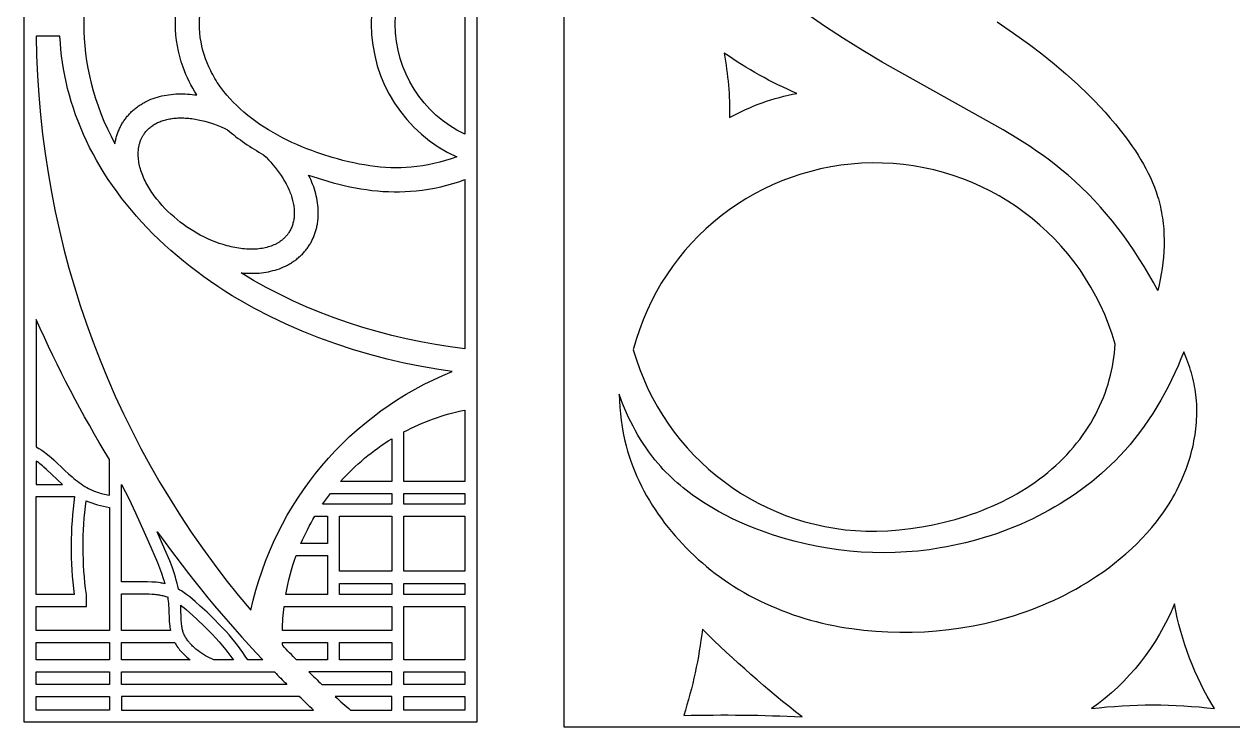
# Model space of a CAD drawing. Header units: millimetres. Extents: x 23 to 3094, y 69 to 2398.
# Drawn here: x 23 to 2034, y 69 to 1237 of the extents above; entities that cross this region are included whole.
import ezdxf

# ---------------------------------------------------------------- set-up
doc = ezdxf.new("R2010")
doc.units = ezdxf.units.MM
doc.layers.get('0').update_dxf_attribs({"color": 1})

msp = doc.modelspace()

# ---------------------------------------------------------------- linework, layer by layer
for points in [[(776.2, 76.5), (23.4, 76.5), (23.4, 2398.2), (776.2, 2398.2)], [(920.9, 68.7), (2196.8, 68.7), (2196.8, 2378.2), (920.9, 2378.2)], [(496.5, 986.4), (512.3, 981), (528.2, 976.2), (537.4, 973.7), (546.6, 971.3), (555.8, 969.1), (565, 967), (574.2, 965.2), (583.4, 963.6), (592.6, 962.2), (601.8, 961), (611, 960.1), (620.2, 959.3), (629.4, 958.8), (638.6, 958.6), (647.7, 958.6), (656.9, 958.8), (666.1, 959.4), (675.3, 960.2), (685.6, 961.4), (695.8, 962.9), (706.1, 964.8), (716.2, 967), (726.3, 969.5), (736.4, 972.3), (746.3, 975.4), (756.2, 978.8), (756.2, 697.4), (731.9, 700.6), (707.6, 704.4), (683.3, 708.9), (659, 713.9), (634.7, 719.6), (610.5, 726), (586.5, 732.9), (562.6, 740.6), (539, 748.8), (515.6, 757.7), (492.6, 767.2), (470, 777.4), (447.8, 788.1), (426, 799.4), (404.8, 811.3), (384.1, 823.8), (387.3, 823.5), (390.4, 823.3), (394.4, 823.1), (398.4, 823), (402.4, 823), (406.4, 823.1), (410.3, 823.2), (414.2, 823.5), (418.1, 823.9), (422, 824.4), (425.8, 825), (429.6, 825.7), (433.3, 826.5), (437, 827.4), (440.7, 828.4), (444.3, 829.5), (447.9, 830.7), (451.4, 832.1), (454.8, 833.6), (458.2, 835.1), (461.5, 836.8), (463.1, 837.7), (464.7, 838.6), (466.3, 839.5), (467.9, 840.5), (469.4, 841.4), (470.9, 842.5), (472.4, 843.5), (473.9, 844.5), (475.4, 845.6), (476.8, 846.7), (478.2, 847.9), (479.6, 849), (480.9, 850.2), (482.2, 851.4), (483.5, 852.6), (484.8, 853.8), (486.1, 855.1), (487.3, 856.4), (488.5, 857.7), (489.6, 859), (490.7, 860.3), (491.8, 861.7), (492.9, 863), (493.9, 864.4), (495, 865.8), (495.9, 867.2), (496.9, 868.6), (497.8, 870.1), (498.8, 871.5), (499.6, 873), (500.5, 874.5), (501.3, 876), (502.1, 877.6), (502.9, 879.1), (503.6, 880.7), (504.4, 882.3), (505.1, 884), (505.7, 885.6), (506.4, 887.3), (507, 889), (507.6, 890.7), (508.1, 892.4), (508.6, 894.1), (509.1, 895.9), (509.6, 897.6), (510, 899.4), (510.4, 901.2), (510.8, 903), (511.1, 904.8), (511.4, 906.6), (511.7, 908.4), (511.9, 910.2), (512.3, 913.9), (512.5, 917.6), (512.6, 921.4), (512.6, 925.1), (512.5, 928.9), (512.3, 932.7), (511.9, 936.4), (511.4, 940.2), (510.8, 944), (510.1, 947.8), (509.3, 951.6), (508.3, 955.4), (507.3, 959.1), (506.1, 962.9), (504.9, 966.6), (503.5, 970.3), (502.1, 974), (500.6, 977.7), (498.9, 981.4)], [(1952.2, 692.6), (1947.5, 680.7), (1942.6, 669), (1937.4, 657.3), (1931.9, 645.8), (1926.2, 634.3), (1920.2, 623), (1913.9, 611.8), (1907.4, 600.8), (1900.6, 589.9), (1893.6, 579.2), (1886.3, 568.7), (1878.7, 558.3), (1870.9, 548.2), (1862.7, 538.3), (1854.4, 528.6), (1845.7, 519.2), (1838.4, 511.6), (1830.8, 504.2), (1823.1, 497), (1815.3, 489.9), (1807.2, 483), (1799, 476.3), (1790.7, 469.8), (1782.2, 463.4), (1773.6, 457.2), (1764.8, 451.2), (1755.9, 445.4), (1746.8, 439.8), (1737.7, 434.3), (1728.4, 429), (1719, 424), (1709.5, 419), (1699.9, 414.3), (1690.2, 409.8), (1680.4, 405.4), (1670.5, 401.3), (1660.6, 397.3), (1650.6, 393.5), (1640.5, 389.9), (1630.3, 386.5), (1620.1, 383.3), (1609.8, 380.2), (1599.5, 377.4), (1589.1, 374.7), (1578.7, 372.3), (1568.2, 370), (1557.7, 368), (1547.2, 366.1), (1528.5, 363.3), (1509.7, 361.1), (1490.9, 359.5), (1472, 358.6), (1453.2, 358.2), (1434.4, 358.5), (1415.6, 359.4), (1396.8, 360.8), (1378.1, 362.9), (1359.5, 365.6), (1340.9, 368.9), (1322.4, 372.9), (1304.1, 377.4), (1285.9, 382.4), (1267.8, 388.1), (1249.9, 394.4), (1237.6, 399.1), (1225.5, 404), (1213.5, 409.3), (1201.7, 414.8), (1190, 420.6), (1178.4, 426.8), (1167.1, 433.2), (1156, 440), (1145.2, 447.1), (1134.6, 454.5), (1129.4, 458.4), (1124.3, 462.3), (1119.3, 466.3), (1114.3, 470.4), (1109.5, 474.6), (1104.7, 478.9), (1100, 483.3), (1095.4, 487.7), (1090.9, 492.3), (1086.4, 496.9), (1082.1, 501.7), (1077.9, 506.5), (1072.6, 512.9), (1067.4, 519.4), (1062.5, 526), (1057.7, 532.8), (1053.1, 539.7), (1048.6, 546.8), (1044.3, 553.9), (1040.2, 561.2), (1036.2, 568.5), (1032.4, 575.9), (1028.8, 583.4), (1025.3, 591), (1022, 598.7), (1018.8, 606.4), (1015.8, 614.1), (1013, 621.9), (1013.4, 611), (1014, 600.2), (1015, 589.4), (1016.3, 578.6), (1017.9, 567.8), (1019.8, 557.1), (1022, 546.5), (1024.6, 535.9), (1027, 527.3), (1029.6, 518.8), (1032.5, 510.3), (1035.6, 501.9), (1038.9, 493.6), (1042.4, 485.3), (1046.2, 477.1), (1050.1, 469), (1054.3, 461), (1058.6, 453.1), (1063.2, 445.3), (1067.9, 437.5), (1072.8, 429.9), (1077.9, 422.4), (1083.2, 414.9), (1088.6, 407.6), (1094.3, 400.4), (1100, 393.3), (1105.9, 386.3), (1112, 379.5), (1118.2, 372.8), (1124.6, 366.2), (1131.1, 359.7), (1137.7, 353.4), (1144.5, 347.2), (1151.4, 341.2), (1158.4, 335.3), (1165.5, 329.5), (1172.7, 323.9), (1180, 318.5), (1187.5, 313.2), (1195, 308.1), (1203.4, 302.6), (1212, 297.3), (1220.7, 292.2), (1229.4, 287.3), (1238.3, 282.6), (1247.2, 278.1), (1256.2, 273.8), (1265.4, 269.7), (1274.6, 265.8), (1283.8, 262.1), (1293.2, 258.6), (1302.6, 255.2), (1312.1, 252.1), (1321.7, 249.1), (1331.3, 246.3), (1340.9, 243.7), (1350.6, 241.3), (1360.4, 239.1), (1370.2, 237), (1380.1, 235.2), (1390, 233.5), (1399.9, 232), (1419.8, 229.4), (1439.9, 227.6), (1460, 226.4), (1480.1, 225.9), (1500.2, 226), (1520.7, 226.8), (1541, 228.3), (1561.3, 230.4), (1581.5, 233.2), (1601.6, 236.6), (1621.5, 240.7), (1641.3, 245.5), (1660.9, 250.9), (1670.6, 253.9), (1680.2, 257.1), (1689.8, 260.4), (1699.3, 263.9), (1708.7, 267.5), (1718.1, 271.4), (1727.4, 275.4), (1736.6, 279.5), (1745.8, 283.9), (1754.8, 288.4), (1763.8, 293.1), (1772.7, 297.9), (1781.4, 302.9), (1790.1, 308.1), (1798.7, 313.5), (1807.2, 319.1), (1817.3, 326), (1827.3, 333.2), (1837.1, 340.7), (1846.6, 348.4), (1856, 356.4), (1865.1, 364.6), (1874, 373.1), (1882.6, 381.9), (1890.9, 390.9), (1898.9, 400.1), (1906.6, 409.6), (1914, 419.4), (1917.6, 424.4), (1921.1, 429.5), (1924.4, 434.6), (1927.7, 439.7), (1930.9, 445), (1934, 450.3), (1937, 455.7), (1939.9, 461.1), (1944.6, 470.4), (1948.9, 479.8), (1953, 489.4), (1956.7, 499.1), (1960.1, 508.9), (1963.1, 518.9), (1964.5, 523.9), (1965.8, 528.9), (1967, 533.9), (1968.1, 539), (1969.1, 544.1), (1970.1, 549.2), (1970.9, 554.3), (1971.6, 559.4), (1972.2, 564.5), (1972.8, 569.7), (1973.2, 574.8), (1973.5, 579.9), (1973.8, 585.1), (1973.9, 590.2), (1973.9, 595.3), (1973.8, 600.4), (1973.6, 605.6), (1973.2, 610.7), (1972.8, 615.8), (1972.2, 620.8), (1971.6, 625.5), (1970.9, 630.1), (1970.1, 634.7), (1969.2, 639.3), (1968.3, 643.8), (1967.2, 648.4), (1966, 652.9), (1964.8, 657.4), (1963.5, 661.9), (1962.1, 666.4), (1959.1, 675.2), (1955.8, 684)], [(86.9, 471.8), (78.1, 479.8), (60.7, 496.4), (56.2, 500.6), (53.9, 502.6), (51.6, 504.6), (49.6, 506.2), (47.5, 507.7), (45.5, 509.2), (43.4, 510.7), (43.4, 471.8)], [(185.1, 310), (185.1, 471.8), (191.3, 460.2), (197.3, 448.5), (208.7, 424.8), (230.2, 376.5), (245.1, 342), (248.5, 333.2), (251.7, 324.5), (254.6, 315.6), (256, 311.2), (257.3, 306.7), (255.5, 307.1), (253.8, 307.4), (252, 307.8), (250.2, 308), (246.6, 308.6), (243, 309), (239.4, 309.3), (235.7, 309.5), (228.3, 309.7)], [(756.2, 438.8), (654.9, 438.8), (654.9, 456.5), (756.2, 456.5)], [(548.1, 418.8), (634.9, 418.8), (634.9, 327.3), (548.1, 327.3)], [(654.9, 418.8), (756.2, 418.8), (756.2, 327.3), (654.9, 327.3)], [(634.9, 307.3), (634.9, 288.7), (548.1, 288.7), (548.1, 307.3)], [(654.9, 288.7), (654.9, 307.3), (756.2, 307.3), (756.2, 288.7)], [(185.1, 290), (203.4, 289.7), (226.9, 289.8), (231.5, 289.6), (236, 289.4), (240.4, 289.1), (242.5, 288.9), (244.5, 288.7), (246.5, 288.4), (248.5, 288.1), (250.4, 287.7), (252.3, 287.3), (254.1, 286.9), (255.9, 286.4), (257.6, 285.8), (259.2, 285.3), (260.7, 284.7), (262.2, 284.2), (262.6, 280.9), (263, 277.6), (263.4, 274.2), (263.7, 270.9), (264, 265.6), (264.8, 244.4), (265.1, 239.2), (265.4, 236.6), (265.7, 234), (266, 231.4), (266.5, 228.9), (185.1, 228.9)], [(654.9, 179.9), (654.9, 268.7), (756.2, 268.7), (756.2, 179.9)], [(43.4, 179.9), (43.4, 208.9), (165.1, 208.9), (165.1, 179.9)], [(273.7, 208.9), (274.9, 206.8), (276.2, 204.8), (277.5, 202.7), (279, 200.8), (280.5, 198.8), (282, 196.9), (283.6, 195), (285.3, 193.2), (287, 191.4), (288.7, 189.6), (290.5, 187.9), (292.3, 186.2), (294.1, 184.6), (296, 183), (297.8, 181.4), (299.7, 179.9), (185.1, 179.9), (185.1, 208.9)], [(548.1, 179.9), (548.1, 208.9), (634.9, 208.9), (634.9, 179.9)], [(43.4, 139), (43.4, 159.9), (165.1, 159.9), (165.1, 139)], [(654.9, 139), (654.9, 159.9), (756.2, 159.9), (756.2, 139)], [(43.4, 119), (165.1, 119), (165.1, 96.5), (43.4, 96.5)], [(654.9, 96.5), (654.9, 119), (756.2, 119), (756.2, 96.5)]]:
    msp.add_lwpolyline(points, close=True)
for points in [[(742.8, 1458.3, 0.643414), (742.8, 1016.5), (733.4, 1013.3), (724, 1010.4), (714.5, 1007.8), (704.9, 1005.5), (695.4, 1003.5), (685.8, 1001.8), (676.3, 1000.5), (667.2, 999.6), (658.7, 999), (650.2, 998.6), (641.6, 998.5), (633, 998.7), (624.3, 999.1), (615.7, 999.8), (606.9, 1000.7), (598.2, 1001.8), (589.3, 1003.2), (580.5, 1004.7), (571.5, 1006.5), (562.6, 1008.5), (553.6, 1010.8), (544.6, 1013.2), (535.7, 1015.7), (518.7, 1021), (510.2, 1024), (501.8, 1027), (493.4, 1030.2), (485.1, 1033.6), (476.9, 1037.1), (468.8, 1040.8), (460.8, 1044.7), (452.9, 1048.6), (445.1, 1052.8), (437.5, 1057), (430, 1061.5), (422.8, 1066), (415.6, 1070.7), (408.7, 1075.6), (401.9, 1080.6), (395.3, 1085.7), (388.9, 1091), (382.8, 1096.3), (376.9, 1101.9), (371.2, 1107.5), (365.8, 1113.3), (360.6, 1119.2), (358.1, 1122.2), (355.7, 1125.2), (352.2, 1129.7), (348.9, 1134.3), (346.7, 1137.4), (344.6, 1140.6), (342.6, 1143.8), (340.6, 1147.1), (338.7, 1150.3), (336.9, 1153.6), (335.2, 1156.8), (333.6, 1160), (332.1, 1163.2), (330.6, 1166.4), (327.8, 1173), (325.2, 1179.7, -0.178086), (325.2, 1295)], [(122.6, 1249.4), (122.4, 1237.4), (122.6, 1225.4), (123.2, 1213.3), (124.1, 1201.1), (125.4, 1188.8), (127.1, 1176.5), (129.3, 1164), (131.8, 1151.6), (134.8, 1139), (138.2, 1126.5), (142, 1113.9), (146.3, 1101.3), (151, 1088.6), (156.1, 1076), (161.8, 1063.5), (167.8, 1050.9), (174.4, 1038.4), (175, 1041.8), (175.7, 1045.1), (176.1, 1046.9), (176.6, 1048.6), (177, 1050.4), (177.6, 1052.1), (178.1, 1053.8), (178.7, 1055.5), (179.3, 1057.2), (179.9, 1058.9), (180.6, 1060.5), (181.3, 1062.2), (182, 1063.8), (182.8, 1065.4), (183.6, 1066.9), (184.4, 1068.5), (185.2, 1070), (186, 1071.5), (186.9, 1073), (187.8, 1074.4), (188.8, 1075.9), (189.7, 1077.3), (190.7, 1078.7), (191.7, 1080.1), (192.8, 1081.5), (193.8, 1082.8), (194.9, 1084.2), (196.1, 1085.5), (197.2, 1086.8), (198.4, 1088.1), (199.6, 1089.4), (200.9, 1090.7), (202.1, 1091.9), (203.4, 1093.1), (204.8, 1094.3), (206.1, 1095.5), (207.5, 1096.6), (208.9, 1097.8), (210.3, 1098.9), (211.8, 1099.9), (213.2, 1101), (214.7, 1102), (216.3, 1103), (217.8, 1104), (219.4, 1105), (220.9, 1105.9), (222.6, 1106.8), (224.2, 1107.7), (227.5, 1109.4), (230.9, 1110.9), (234.3, 1112.4), (237.8, 1113.7), (241.4, 1115), (245, 1116.1), (248.6, 1117.1), (252.4, 1118), (256.1, 1118.8), (259.9, 1119.5), (263.7, 1120.1), (267.6, 1120.6), (271.5, 1121), (275.4, 1121.3), (279.3, 1121.4), (283.3, 1121.5), (287.2, 1121.5), (291.2, 1121.4), (295.2, 1121.2), (299.1, 1120.9), (302.9, 1120.5), (306.8, 1120.1), (310.6, 1119.6, -0.055563), (287.7, 1165.9, -0.178086), (287.7, 1308.8, -0.055563)]]:
    msp.add_lwpolyline(points, format="xyb")
for points in [[(640.6, 1237.4, -0.289212), (756.2, 1420.4), (756.2, 1054.3, -0.289212)], [(400.5, 262.5, -0.249287), (735.5, 659.7), (713.2, 663), (684.4, 667.9), (655.6, 673.7), (626.9, 680.4), (598.2, 687.9), (569.7, 696.2), (541.5, 705.5), (513.5, 715.6), (486, 726.6), (458.9, 738.4), (432.3, 751.1), (406.3, 764.6), (382, 778.3), (369.6, 785.8), (357.4, 793.4), (345.4, 801.2), (333.5, 809.2), (322, 817.4), (310.5, 825.8), (299.4, 834.3), (288.5, 843), (277.8, 851.8), (267.4, 860.9), (257.2, 870), (247.3, 879.4), (237.6, 888.8), (228.2, 898.4), (219.1, 908.1), (210.3, 918), (201.7, 927.9), (193.4, 938), (185.5, 948.1), (177.8, 958.4), (170.4, 968.8), (163.3, 979.2), (156.5, 989.7), (150, 1000.4), (143.8, 1011), (137.9, 1021.7), (132.3, 1032.4), (127, 1043.3), (122.1, 1054.1), (117.4, 1065), (113, 1075.8), (109, 1086.8), (105.2, 1097.6), (101.7, 1108.6), (98.6, 1119.5), (95.7, 1130.4), (93.1, 1141.2), (90.8, 1152.1), (88.8, 1162.9), (87.1, 1173.8), (85.7, 1184.5), (84.5, 1195.2), (83.6, 1205.8), (82.9, 1217.4), (43.4, 1217.4, 0.175952)], [(1308.7, 1122.2, -0.05109), (1187.5, 1189.4, -0.049557), (1196.7, 1082.1, -0.08066)], [(421.6, 1020.1), (425.7, 1016.1), (429.6, 1012), (433.5, 1007.9), (437.2, 1003.6), (440.8, 999.2), (444.3, 994.8), (447.6, 990.3), (450.7, 985.8), (453.7, 981.2), (456.4, 976.5), (459, 971.9), (460.2, 969.6), (461.4, 967.2), (462.5, 964.9), (463.5, 962.6), (464.5, 960.3), (465.4, 958), (466.3, 955.7), (467.2, 953.4), (467.9, 951.1), (468.6, 948.8), (469.3, 946.6), (469.9, 944.3), (470.4, 942.1), (470.9, 939.9), (471.3, 937.7), (471.7, 935.6), (472, 933.4), (472.2, 931.3), (472.4, 929.2), (472.5, 927.1), (472.6, 925.1), (472.7, 923.1), (472.6, 921.1), (472.5, 919.2), (472.4, 917.2), (472.2, 915.3), (472, 913.5), (471.7, 911.7), (471.4, 909.9), (471, 908.1), (470.5, 906.4), (470.1, 904.7), (469.5, 903), (469, 901.4), (468.3, 899.8), (467.7, 898.3), (467, 896.8), (466.3, 895.3), (465.5, 893.9), (464.7, 892.5), (463.8, 891.1), (463, 889.8), (462.4, 889), (461.8, 888.2), (461.2, 887.5), (460.6, 886.7), (460, 885.9), (459.4, 885.2), (458.7, 884.4), (458, 883.7), (457.4, 883), (456.6, 882.2), (455.9, 881.5), (455.2, 880.8), (454.4, 880.1), (453.6, 879.5), (452.8, 878.8), (452, 878.1), (451.2, 877.5), (450.3, 876.8), (449.4, 876.2), (448.5, 875.6), (447.6, 875), (446.7, 874.4), (445.7, 873.8), (444.8, 873.2), (443.8, 872.7), (442.8, 872.2), (441.8, 871.6), (440.7, 871.1), (438.6, 870.1), (436.4, 869.2), (434.1, 868.3), (431.8, 867.5), (429.4, 866.8), (426.9, 866.1), (424.4, 865.4), (421.8, 864.9), (419.1, 864.4), (416.4, 864), (413.7, 863.6), (410.9, 863.4), (408, 863.2), (405.1, 863), (402.1, 863), (399.1, 863), (396, 863.1), (393, 863.2), (389.8, 863.5), (386.7, 863.8), (383.5, 864.1), (380.3, 864.6), (377.1, 865.1), (373.9, 865.7), (370.6, 866.4), (367.4, 867.1), (364.1, 867.9), (360.8, 868.8), (357.5, 869.7), (354.3, 870.7), (347.8, 872.8), (341.3, 875.2), (334.9, 877.8), (328.6, 880.6), (322.4, 883.6), (316.3, 886.7), (310.4, 890), (304.6, 893.4), (299, 896.9), (293.6, 900.5), (288.3, 904.3), (283, 908.2), (277.8, 912.4), (272.6, 916.7), (267.5, 921.3), (262.5, 926), (257.6, 930.9), (252.8, 935.9), (248.3, 941.1), (243.9, 946.4), (241.8, 949.1), (239.8, 951.8), (237.8, 954.6), (235.9, 957.3), (234, 960.1), (232.3, 962.9), (230.5, 965.7), (228.9, 968.5), (227.3, 971.3), (225.8, 974.2), (224.4, 977), (223.1, 979.8), (221.8, 982.6), (220.7, 985.5), (219.6, 988.3), (218.6, 991), (217.6, 993.8), (216.8, 996.6), (216, 999.3), (215.4, 1002), (214.8, 1004.7), (214.3, 1007.3), (213.9, 1010), (213.5, 1012.5), (213.3, 1015.1), (213.1, 1017.6), (213, 1020.1), (213, 1022.5), (213.1, 1024.9), (213.3, 1027.2), (213.4, 1028.4), (213.5, 1029.5), (213.6, 1030.7), (213.8, 1031.8), (214, 1032.9), (214.2, 1034), (214.4, 1035.1), (214.6, 1036.1), (214.9, 1037.2), (215.2, 1038.2), (215.5, 1039.2), (215.8, 1040.3), (216.1, 1041.3), (216.4, 1042.3), (216.8, 1043.2), (217.1, 1044.2), (217.5, 1045.1), (217.9, 1046.1), (218.4, 1047), (218.8, 1047.9), (219.2, 1048.8), (219.7, 1049.7), (220.2, 1050.6), (220.6, 1051.4), (221.1, 1052.3), (221.7, 1053.1), (222.2, 1053.9), (222.7, 1054.7), (223.7, 1056), (224.6, 1057.3), (225.7, 1058.6), (226.7, 1059.8), (227.9, 1061.1), (229, 1062.3), (230.3, 1063.4), (231.5, 1064.6), (232.9, 1065.7), (234.3, 1066.8), (235.7, 1067.9), (237.2, 1068.9), (238.7, 1069.9), (240.3, 1070.9), (241.9, 1071.8), (243.6, 1072.7), (245.3, 1073.6), (247.1, 1074.4), (248.9, 1075.2), (250.8, 1075.9), (252.7, 1076.6), (254.7, 1077.3), (256.7, 1077.9), (258.8, 1078.4), (260.9, 1079), (263.1, 1079.4), (265.3, 1079.9), (267.5, 1080.2), (269.8, 1080.6), (272.1, 1080.9), (274.4, 1081.1), (276.8, 1081.3), (279.2, 1081.4), (281.7, 1081.5), (284.2, 1081.5), (286.7, 1081.5), (289.2, 1081.4), (291.8, 1081.3), (294.4, 1081.1), (297, 1080.9), (299.6, 1080.7), (302.3, 1080.3), (307.6, 1079.5), (313, 1078.5), (318.5, 1077.4), (323.9, 1076), (329.4, 1074.4), (334.8, 1072.7), (340.2, 1070.8), (345.6, 1068.8), (351, 1066.6), (356.2, 1064.3), (361.4, 1061.8, 0.050049)], [(1440.8, 393.9), (1459.7, 394.9), (1478.5, 396.4), (1497.4, 398.6), (1516.2, 401.4), (1525.6, 403), (1534.9, 404.8), (1544.2, 406.8), (1553.5, 408.9), (1562.7, 411.2), (1571.8, 413.7), (1580.9, 416.3), (1589.9, 419.2), (1598.9, 422.1), (1607.7, 425.3), (1616.5, 428.6), (1625.1, 432.1), (1633.7, 435.7), (1642.1, 439.5), (1650.5, 443.5), (1658.7, 447.7), (1666.8, 452), (1674.7, 456.4), (1682.5, 461), (1690.1, 465.8), (1697.6, 470.7), (1705, 475.8), (1712.1, 481), (1719.1, 486.4), (1726, 491.9), (1732.6, 497.5), (1739.1, 503.2), (1745.4, 509.1), (1751.5, 515.1), (1757.4, 521.2), (1763.1, 527.5), (1768.6, 533.8), (1773.9, 540.3), (1779, 546.8), (1783.9, 553.4), (1788.6, 560.2), (1793, 567), (1797.3, 573.8), (1801.3, 580.8), (1805.2, 587.8), (1808.8, 594.9), (1812.2, 602.1), (1815.4, 609.3), (1818.4, 616.5), (1821.2, 623.8), (1823.7, 631.1), (1826.1, 638.5), (1828.2, 645.9), (1830.1, 653.3), (1831.9, 660.7), (1833.4, 668.1), (1834.7, 675.5), (1835.9, 683), (1836.8, 690.4), (1837.5, 697.8), (1838.1, 705.2, 0.763305), (1036.5, 695.9, 0.338677)], [(43.4, 534.4), (48, 531.6), (52.5, 528.7), (54.9, 527), (57.4, 525.3), (59.8, 523.5), (62.2, 521.7), (65.6, 518.9), (68.1, 516.8), (72.8, 512.5), (91.2, 494.9), (97.1, 489.4), (103, 484.3), (105.9, 481.8), (108.9, 479.4), (111.9, 477.1), (114.9, 474.9), (117.9, 472.8), (121, 470.7), (124.4, 468.6), (127.4, 466.8), (130.5, 465.1), (133.6, 463.6), (135.3, 462.8), (137.5, 461.8), (139.9, 460.8), (142.2, 459.9), (144.6, 459.1), (147, 458.3), (149.5, 457.5), (151.9, 456.8), (154.4, 456.2), (157, 455.6), (159.5, 455), (162.1, 454.5), (165.1, 454), (165.1, 513.5, -0.032978), (43.4, 746.2)], [(756.2, 595.6), (756.2, 476.5), (654.9, 476.5), (654.9, 559.2, -0.071172)], [(549.4, 476.5, -0.073615), (634.9, 547.8), (634.9, 476.5)], [(107.3, 451.8, 0.068323), (106.7, 288.8), (43.4, 288.8), (43.4, 451.8)], [(126.9, 288.8, -0.067634), (126.5, 444.8, 0.070713), (165.1, 433.7), (165.1, 228.9), (43.4, 228.9), (43.4, 268.8), (126.9, 268.8)], [(532.8, 456.5), (634.9, 456.5), (634.9, 438.8), (519.8, 438.8, -0.014471)], [(506.9, 418.8), (528.1, 418.8), (528.1, 373.6), (483.8, 373.6, -0.03342)], [(395.3, 179.9), (391.2, 186.2), (387, 192.3), (382.7, 198.4), (378.2, 204.3), (373.7, 210.1), (369, 215.9), (364.1, 221.5), (359.2, 227.1), (349, 238), (338.4, 248.7), (327.5, 259.2), (316.2, 269.6), (307.6, 277.3), (303.2, 281.1), (298.7, 284.7), (294.2, 288.3), (291.9, 289.9), (289.5, 291.6), (287.2, 293.2), (284.8, 294.7), (282.4, 296.2), (280, 297.6), (279, 302.5), (277.8, 307.3), (276.4, 312.6), (274.9, 317.8), (273.3, 323), (271.6, 328.1), (269.3, 334.6), (265.6, 344.5), (257.6, 363.8), (244.8, 393, 0.034701), (420.6, 179.9)], [(475.9, 353.6), (528.1, 353.6), (528.1, 288.7), (458.6, 288.7, -0.044313)], [(338.9, 179.9, -0.067198), (312.1, 195.7), (309.1, 198), (307.7, 199.2), (306.3, 200.5), (304.9, 201.7), (303.6, 203), (302.3, 204.3), (301, 205.7), (299.7, 207), (298.5, 208.3), (297.7, 209.4), (296.8, 210.4), (295.7, 211.8), (294.7, 213.1), (293.7, 214.5), (292.8, 215.9), (291.9, 217.3), (291.1, 218.6), (290.4, 220), (289.7, 221.4), (289.1, 222.7), (288.8, 223.3), (288.5, 224), (288.3, 224.7), (288, 225.4), (287.8, 226.1), (287.5, 226.9), (287.3, 227.7), (287.1, 228.5), (286.7, 230.1), (286.3, 231.8), (286, 233.6), (285.7, 235.5), (285.4, 237.4), (285.2, 239.4), (285, 241.4), (284.7, 245.8), (283.9, 267.9), (283.7, 271.1), (285.8, 269.4), (289.3, 266.6), (292.8, 263.7), (304, 253.7), (310.7, 247.6), (323.7, 235.2), (336, 222.7), (341.9, 216.3), (347.7, 209.9), (353.3, 203.4), (358.7, 196.8), (363.9, 190.1), (368.9, 183.3), (371.3, 179.9)], [(453, 228.9, -0.026245), (455.6, 268.7), (634.9, 268.7), (634.9, 228.9)], [(2003, 99.1, -0.092676), (1936.6, 273.1, -0.143595), (1798.9, 99.1, -0.05856)], [(1120.4, 87.5, -0.018833), (1317.2, 85.2, -0.030103), (1151.4, 231.3, -0.049468)], [(453.4, 203.7, -0.003404), (453.2, 208.9), (528.1, 208.9), (528.1, 179.9), (476.5, 179.9, -0.005556)], [(439.8, 159.9, 0.003689), (460.5, 139), (185.1, 139), (185.1, 159.9)], [(496.8, 159.9, 0.005077), (518.7, 139), (634.9, 139), (634.9, 159.9)], [(504.6, 96.5, -0.004097), (480.9, 119), (185.1, 119), (185.1, 96.5)], [(540.6, 119, 0.005723), (566.4, 96.5), (634.9, 96.5), (634.9, 119)]]:
    msp.add_lwpolyline(points, format="xyb", close=True)
msp.add_lwpolyline([(1642, 1241), (1668.9, 1222.6), (1695.3, 1203.5), (1715.9, 1187.8), (1736.3, 1171.5), (1756.1, 1154.8), (1775.5, 1137.4), (1794.3, 1119.4), (1803.5, 1110.1), (1812.5, 1100.7), (1821.3, 1091), (1829.9, 1081.2), (1838.4, 1071.2), (1846.6, 1061), (1857, 1047.5), (1862.1, 1040.6), (1867, 1033.6), (1871.7, 1026.5), (1876.3, 1019.3), (1880.8, 1012), (1885, 1004.7), (1889.1, 997.2), (1893, 989.7), (1896.6, 982.1), (1900, 974.3), (1903.2, 966.5), (1906.1, 958.6), (1907.4, 954.6), (1908.7, 950.6), (1909.9, 946.6), (1911, 942.5), (1912.2, 938), (1913.2, 933.5), (1914.2, 929), (1915.1, 924.4), (1915.9, 919.9), (1916.6, 915.3), (1917.3, 910.7), (1917.8, 906), (1918.3, 901.4), (1918.7, 896.7), (1919.2, 887.4), (1919.4, 878), (1919.4, 868.6), (1919, 859.2), (1918.3, 849.8), (1917.4, 840.5), (1916.2, 831.2), (1914.8, 821.9), (1913.1, 812.7), (1911.1, 803.6), (1909, 794.6), (1901.7, 807.9), (1894.1, 821.2), (1886.2, 834.3), (1878.1, 847.3), (1869.8, 860.1), (1861.1, 872.7), (1852.2, 885.2), (1843, 897.5), (1833.5, 909.5), (1823.8, 921.3), (1813.8, 932.9), (1803.5, 944.2), (1793, 955.2), (1782.1, 965.9), (1771, 976.3), (1759.6, 986.4), (1749.5, 994.8), (1739.3, 1003), (1728.8, 1011), (1718.1, 1018.8), (1707.3, 1026.3), (1696.4, 1033.7), (1674.2, 1048), (1651.5, 1061.7), (1450.6, 1174.3), (1418.3, 1193.5), (1386.2, 1213.4), (1354.6, 1234), (1323.4, 1255.5)])

doc.saveas('drawing.dxf')
